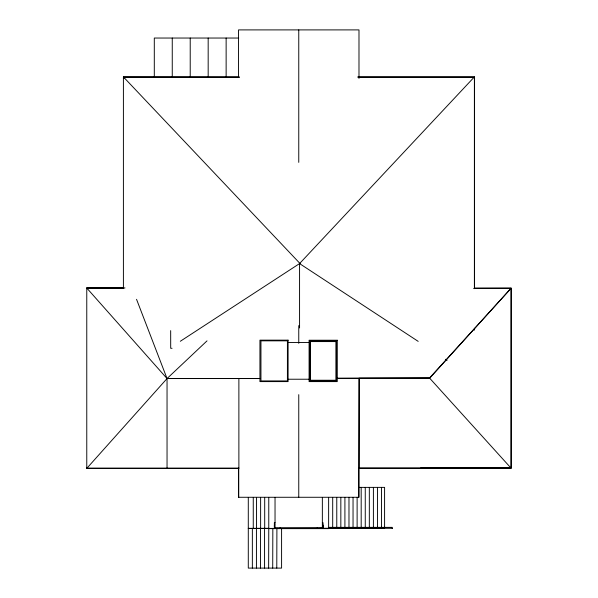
<?xml version="1.0" encoding="UTF-8"?>
<svg xmlns="http://www.w3.org/2000/svg" width="598" height="598" viewBox="0 0 598 598"><rect width="100%" height="100%" fill="white"/><g stroke="black" fill="none" stroke-linecap="round" stroke-linejoin="round"><path stroke-width="0.9" d="M268.637 568.1L268.764 528.46M272.71 568.1L272.838 528.46M276.777 568.1L276.904 528.46L277.562 528.378A2.542 2.542 0 0 1 276.246 528.378L276.904 528.46M323.032 525.919L322.591 527.316M125.012 287.922L86.77 288.042L167.044 378.556L260.586 378.489L238.879 378.556L238.879 468.391L86.77 468.391L167.044 378.556L207.013 340.875M357.716 76.918L474.386 76.918L299.568 263.583L180.304 341.279M473.668 288.453L511.013 288.341L429.7 378.213L337.227 378.347M336.577 378.257L429.536 377.981L511.013 288.341L474.386 288.341L474.386 76.918M86.77 468.428L86.77 288.042L123.405 287.989M238.707 38.04L154.299 38.04L154.299 77.284M86.77 288.042L123.405 288.042L123.405 76.918L239.35 76.918M123.569 77.254L239.051 77.254M358.217 77.209L474.558 77.209L474.558 288.677M239.058 77.381L123.823 77.254M358.209 77.381L474.558 77.381M123.405 77.89L124.324 77.89M300.076 263.591L123.405 76.918M474.558 288.124L511.23 288.124L511.23 468.174L358.979 468.174M86.77 288.214L123.569 288.214M123.823 288.505L87.151 288.214M474.304 288.468L511.058 288.468M288.348 342.534L309.771 342.534M172.06 348.29L170.699 348.29L170.677 330.627M136.538 299.306L167.044 378.556L260.347 378.556M336.883 378.556L359.286 378.556L358.987 468.391M288.348 379.229L309.771 379.229M358.471 468.092L511.013 468.092L511.058 288.124M86.77 468.137L238.751 468.137M358.748 487.377L384.589 487.377L384.589 528.288M275.035 522.697L274.362 522.697L274.362 528.46M322.352 522.697L323.032 522.697L323.032 528.46M328.631 527.361L392.266 527.361L392.266 528.46M275.035 527.78L323.032 527.78M328.631 528.124L384.589 528.124M248.29 528.333L268.764 528.333M328.631 528.288L392.266 528.288M248.29 528.46L376.77 528.124M420.79 467.89L511.013 468.092L429.7 378.213L358.987 378.213L358.979 497.274L238.535 497.274L238.535 467.419M418.196 341.368L299.568 263.591L299.568 327.958M445.51 359.278L447.072 360.302M474.386 328.265L474.386 330.118M381.539 487.377L381.539 527.361M377.465 487.377L377.465 527.361M373.399 487.377L373.399 527.361M369.325 487.377L369.325 527.361M365.258 487.377L365.258 527.361M361.185 487.377L361.185 527.361M358.987 78.413L358.987 29.9L238.535 29.9L238.535 77.478M358.688 467.92L358.688 497.274M357.118 497.611L357.118 527.361M353.044 497.611L353.044 527.361M348.978 497.611L348.978 527.361M344.911 497.611L344.911 527.361M340.838 497.611L340.838 527.361M336.771 497.611L336.771 527.361M332.697 497.611L332.697 527.361M328.631 497.611L328.631 528.632L268.764 528.632L268.764 497.618M322.352 497.596L322.352 527.78M317.269 527.78L317.269 528.46M298.761 29.9L298.761 162.372M298.761 325.626L298.761 343.349M298.761 394.658L298.761 497.274M281.591 528.46L281.591 568.1L248.29 568.1L248.29 497.618M280.126 527.78L280.126 528.46M275.035 497.596L275.035 528.46M264.697 497.618L264.697 528.333M264.57 528.46L264.57 568.1M260.623 497.618L260.623 528.333M260.496 528.46L260.496 568.1M256.557 497.618L256.557 528.333M256.43 528.46L256.43 568.1M253.26 497.618L253.26 528.46M252.356 528.46L252.356 568.1M238.751 467.838L238.751 497.274M226.134 38.04L226.134 77.284M208.171 38.04L208.171 77.284M190.216 38.04L190.216 77.284M172.254 38.04L172.254 77.284M167.044 378.556L167.044 468.391M87.151 467.748L87.151 468.137M322.688 524.648A2.542 2.542 0 0 1 322.688 527.189M274.699 527.189A2.542 2.542 0 0 1 274.699 524.648M321.148 528.378L319.833 528.378A2.542 2.542 0 0 0 321.148 528.378M288.094 340.15L259.936 340.15L259.936 381.606L288.094 381.606L288.094 340.15M337.257 340.232L309.091 340.232L309.091 381.606L337.257 381.606L337.257 340.232M287.414 340.83L260.952 340.83L260.952 380.926L287.414 380.926L287.414 340.83M336.577 340.905L309.771 340.905L309.771 380.926L336.577 380.926L336.577 340.905M335.897 341.585L310.444 341.585L310.444 380.246L335.897 380.246L335.897 341.585"/></g></svg>
